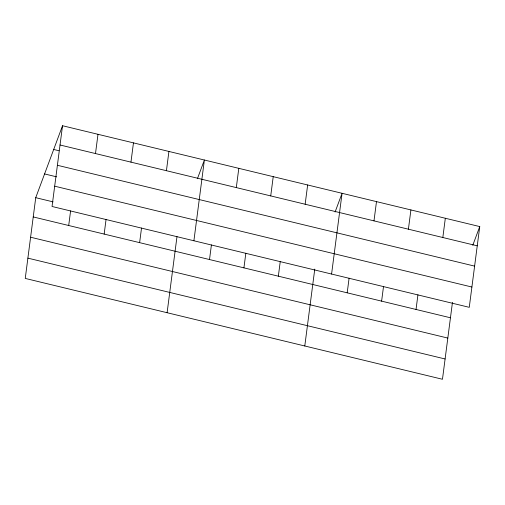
<?xml version="1.0" encoding="UTF-8"?>
<svg xmlns="http://www.w3.org/2000/svg" width="505" height="505" viewBox="0 0 505 505"><rect width="100%" height="100%" fill="white"/><g stroke="black" fill="none" stroke-linecap="round" stroke-linejoin="round"><path stroke-width="0.76" d="M62.532 125.732L52.047 206.482L469.265 307.324L479.75 226.575L62.532 125.732L35.735 197.676L25.25 278.425L442.468 379.268L452.455 302.375M68.699 225.508L70.599 210.869M95.495 153.564L97.995 134.305M104.163 234.08L106.063 219.441M130.959 162.137L133.459 142.877M139.626 242.652L141.526 228.014M166.423 170.709L168.923 151.443M167.105 312.715L176.99 236.586M193.901 240.765L204.386 160.016L197.417 178.726M209.512 259.545L211.412 244.906M236.308 187.595L238.808 168.335M243.928 267.865L245.834 253.226M270.724 195.915L273.23 176.655M278.35 276.184L280.25 261.546M305.146 204.235L307.646 184.975M304.786 345.988L314.773 269.096M331.583 274.045L342.068 193.295L335.099 211.999M347.194 292.824L349.094 278.186M373.99 220.874L376.49 201.615M381.61 301.144L383.516 286.505M408.406 229.194L410.912 209.935M416.032 309.464L417.932 294.825M442.828 237.514L445.328 218.255M472.781 245.278L479.75 226.575M60.032 144.992L477.25 245.834M53.688 149.474L58.971 150.749M57.393 165.28L474.612 266.122M44.579 173.935L56.655 176.851M54.679 186.187L471.897 287.029M35.735 197.676L53.094 201.874M33.235 216.935L450.454 317.778M30.603 237.23L447.815 338.072M27.882 258.137L445.101 358.979"/></g></svg>
